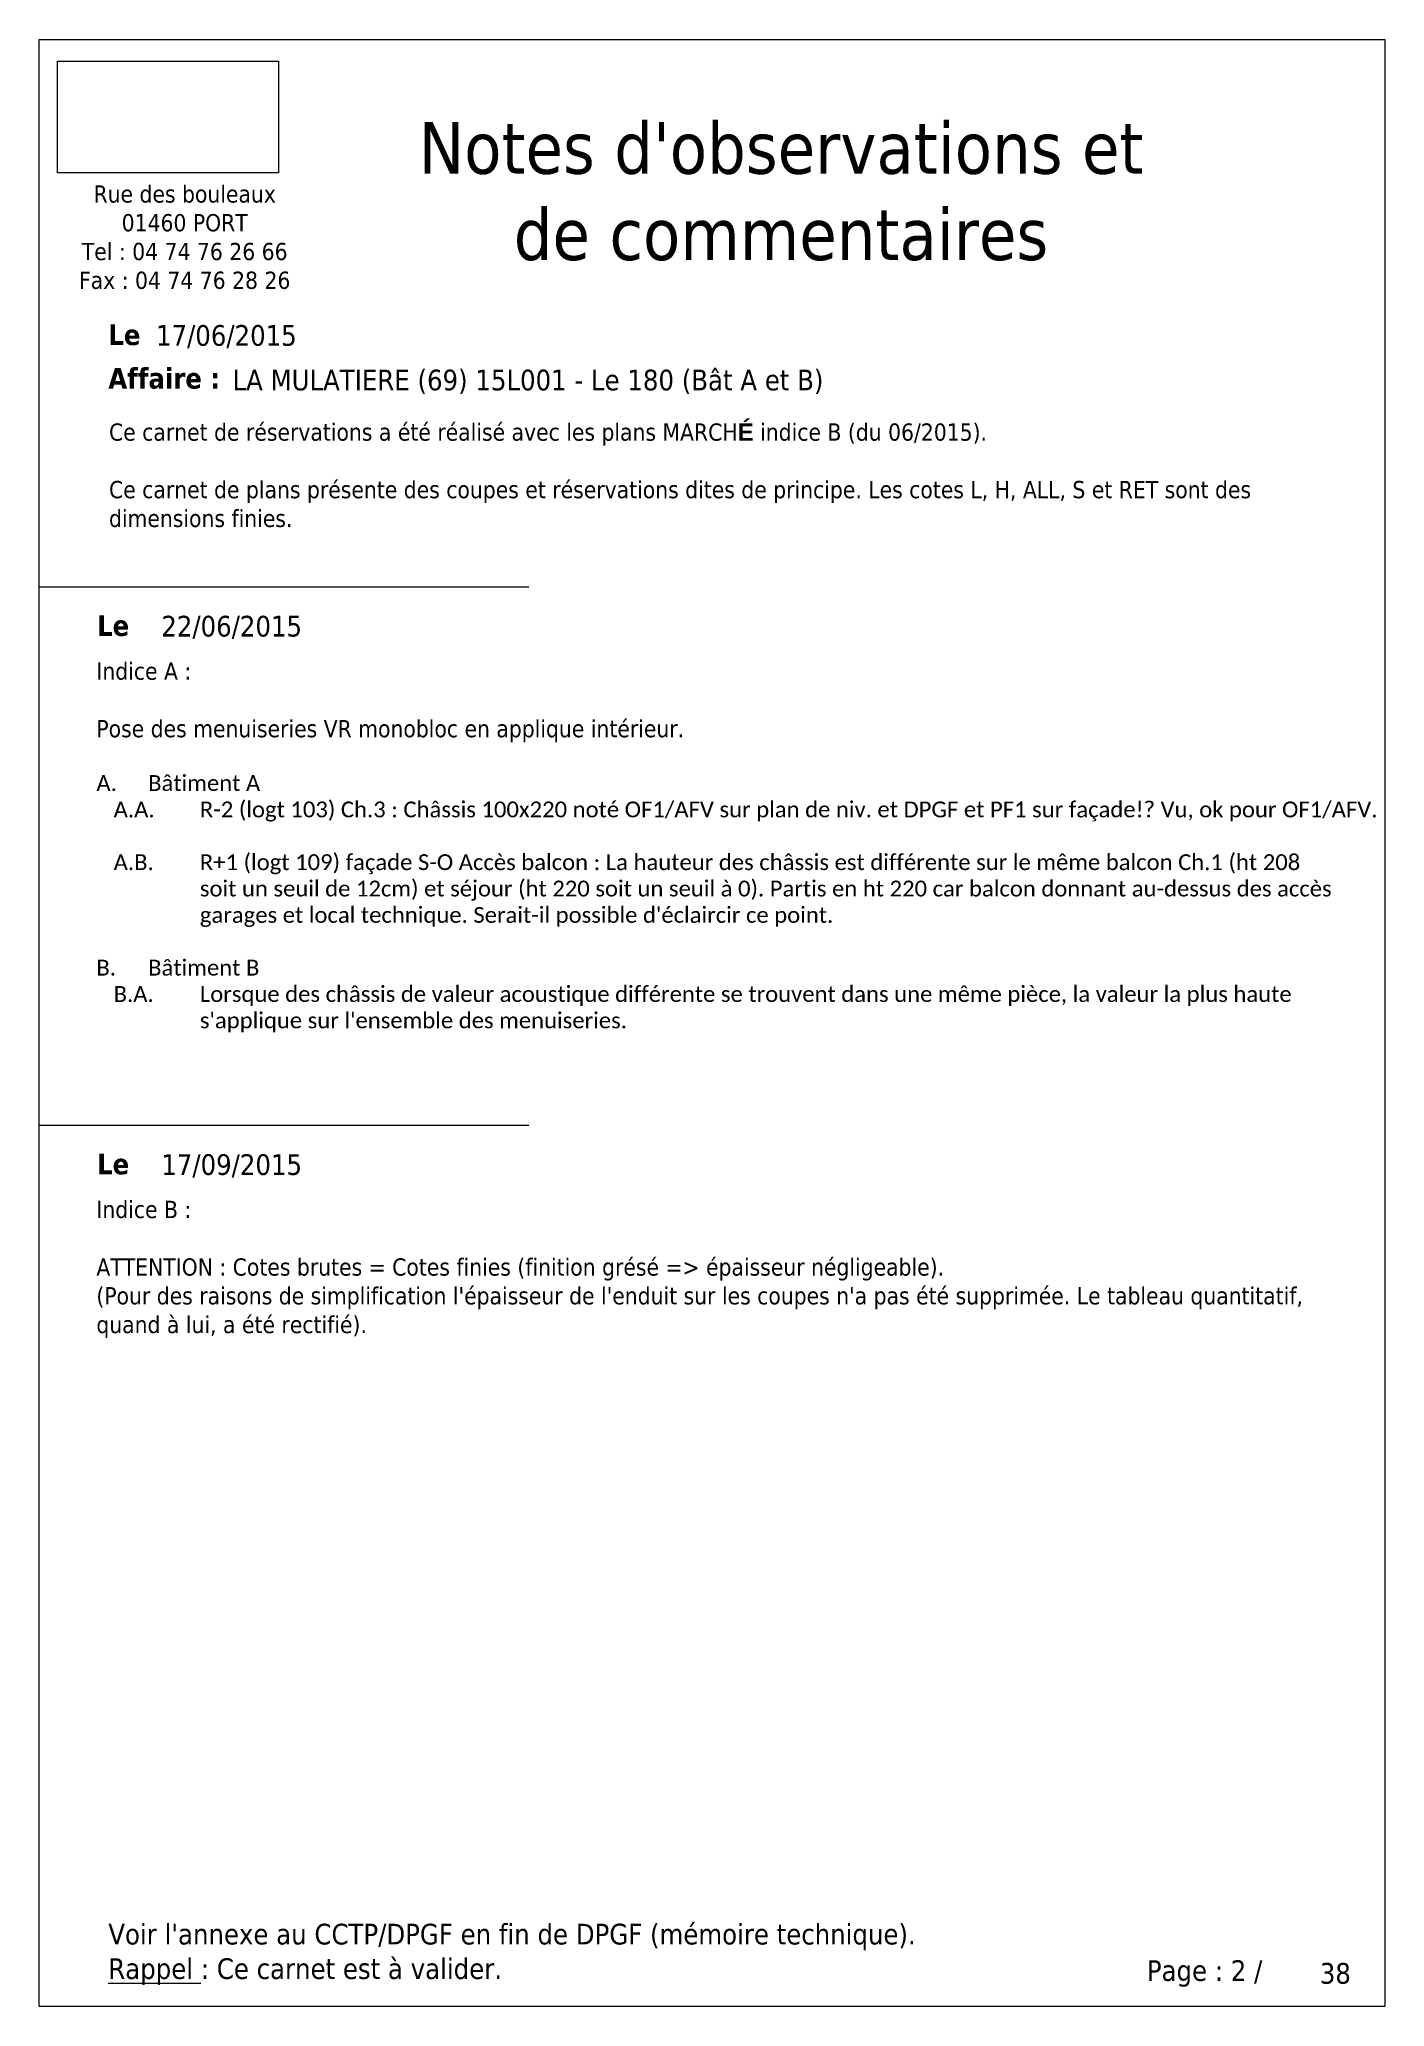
# Paper-space layout 'Notes et commentaires' of a CAD drawing. Header units: millimetres. Extents: x -170 to 25, y 13 to 298.
import ezdxf

# ---------------------------------------------------------------- set-up
doc = ezdxf.new("R2010")
doc.units = ezdxf.units.MM
doc.layers.get('0').update_dxf_attribs({"lineweight": 13})
doc.layers.add('1 - Cache', color=7, linetype='Continuous', lineweight=0, true_color=0xffffff)
doc.layers.add('1 - Cartouche', color=7, linetype='Continuous', lineweight=13)
doc.layers.add('Texte', color=7, linetype='Continuous', lineweight=13)
doc.styles.add('Texte Poralu', font='tahomabd.ttf')
picture_1 = doc.add_image_def('image1.jpg', size_in_pixel=(1285, 649))

# ---------------------------------------------------------------- blocks, each defined once
blk = doc.blocks.new('Cartouche - Total de page')
at = {"layer": '1 - Cartouche', "color": 0, "insert": (0, 0), "char_height": 5, "attachment_point": 5, "style": 'Texte Poralu'}
blk.add_mtext('38', dxfattribs=at)
blk = doc.blocks.new('*U34')
at = {"layer": '1 - Cartouche'}
blk.add_lwpolyline([(-195, 285), (0, 285), (0, 0), (-195, 0), (-195, 285)], dxfattribs=at)
blk = doc.blocks.new('*U55')
at = {"layer": '1 - Cartouche', "insert": (0, 0), "char_height": 3, "attachment_point": 4, "style": 'Texte Poralu'}
blk.add_mtext('17/06/2015', dxfattribs=at)
blk = doc.blocks.new('Cartouche - Indice A - Date')
at = {"insert": (0, 0), "char_height": 1.5, "attachment_point": 5, "style": 'Texte Poralu'}
blk.add_mtext('22/06/2015', dxfattribs=at)
blk = doc.blocks.new('Cartouche - Indice B - Date')
at = {"insert": (0, 0), "char_height": 1.5, "attachment_point": 5, "style": 'Texte Poralu'}
blk.add_mtext('17/09/2015', dxfattribs=at)

psp = doc.layouts.new('Notes et commentaires')

# ---------------------------------------------------------------- linework, layer by layer
at = {"layer": 'Texte'}
for p, q in [((-170.42, 218.4), (-99.46, 218.4)), ((-170.42, 140.41), (-99.46, 140.41))]:
    psp.add_line(p, q, dxfattribs=at)

# ---------------------------------------------------------------- block references
for name, p in [('*U34', (24.58, 12.72)), ('*U55', (-153.51, 254.64))]:
    psp.add_blockref(name, p)
at = {"xscale": 0.6, "yscale": 0.6, "zscale": 0.6}
psp.add_blockref('Cartouche - Total de page', (17.43, 17.52), dxfattribs=at)
at = {"layer": '1 - Cartouche', "xscale": 2, "yscale": 2, "zscale": 2}
psp.add_blockref('Cartouche - Indice B - Date', (-142.54, 134.52), dxfattribs=at)
at = {"layer": 'Texte', "xscale": 2, "yscale": 2, "zscale": 2}
psp.add_blockref('Cartouche - Indice A - Date', (-142.54, 212.52), dxfattribs=at)

# ---------------------------------------------------------------- texts
at = {"insert": (-142.42, 248.1), "char_height": 3, "attachment_point": 4, "style": 'Texte Poralu'}
psp.add_mtext('LA MULATIERE (69) 15L001 - Le 180 (Bât A et B)', dxfattribs=at)
at = {"layer": '1 - Cartouche', "style": 'Texte Poralu'}
for s, insert, char_height, width, attachment_point in [("Notes d'observations et de commentaires", (-62.92, 275.68), 7.5, 109.7576, 5), ('\\A1;{\\fTahoma|b0|i0|c0|p34;Ce carnet de réservations a été réalisé avec les plans }MARCH{\\fArial|b1|i0|c0|p34;É\\fTahoma|b0|i0|c0|p34; indice B (du 06/2015). \\P\\PCe carnet de plans présente des coupes et réservations dites de principe. Les cotes L, H, ALL, S et RET sont des dimensions finies.}', (-160.32, 242.08), 2.5, 174.9038, 1), ("\\A1;Indice A :\\P\\PPose des menuiseries VR monobloc en applique intérieur.{\\fCalibri|b0|i0|c0|p34;\\H0.91667x;\\P\\P\\pi-7.5,l7.5,t7.5;A.^IBâtiment A\\P\\pi-12.5,l15,t15;\\A0;A.A.^IR-2 (logt 103) Ch.3 : Châssis 100x220 noté OF1/AFV sur plan de niv. et DPGF et PF1 sur façade!? \\C94;Vu, ok pour OF1/AFV.\\C256;\\P\\pi0,l0,tz;\\P\\pi-12.5,l15,t15;A.B.^IR+1 (logt 109) façade S-O Accès balcon : La hauteur des châssis est différente sur le même balcon Ch.1 (ht 208 soit un seuil de 12cm) et séjour (ht 220 soit un seuil à 0). Partis en ht 220 car balcon donnant au-dessus des accès garages et local technique. Serait-il possible d'éclaircir ce point.\\P\\pi0,l0,tz;\\P\\pi-7.5,l7.5,t7.5;B.^IBâtiment B\\P\\pi-12.5,l15,t15;B.A.^ILorsque des châssis de valeur acoustique différente se trouvent dans une même pièce, la valeur la plus haute s'applique sur l'ensemble des menuiseries.}", (-162.15, 207.45), 2.5, 178.8659, 1), ("\\A1;Indice B :\\P\\PATTENTION : Cotes brutes = Cotes finies (finition grésé => épaisseur négligeable).\\P{\\fTahoma|b0|i0|c0|p34;(Pour des raisons de simplification l'épaisseur de l'enduit sur les coupes n'a pas été supprimée. Le tableau quantitatif, quand à lui, a été rectifié).}", (-162.15, 129.46), 2.5, 178.8659, 1), ("\\pi-9,l9,t9;Voir l'annexe au CCTP/DPGF en fin de DPGF (mémoire technique).\\P{\\LRappel} : Ce carnet est à valider.", (-160.42, 24.73), 3, 175, 1)]:
    psp.add_mtext(s, dxfattribs=dict(at, insert=insert, char_height=char_height, width=width, attachment_point=attachment_point))
for s, insert, char_height, attachment_point in [('Rue des bouleaux\\P01460 PORT\\PTel : 04 74 76 26 66\\PFax : 04 74 76 28 26', (-149.35, 269.05), 2.5, 5), ('{\\fTahoma|b1|i0|c238|p34;Le} ', (-160.42, 254.9), 3, 4), ('{\\fTahoma|b1|i0|c238|p34;Affaire : } ', (-160.42, 248.6), 3, 4), ('{\\fTahoma|b1|i0|c238|p34;Le} ', (-162.05, 212.77), 3, 4), ('{\\fTahoma|b1|i0|c238|p34;Le} ', (-162.05, 134.77), 3, 4), ('Page : 2 /', (-9.89, 17.52), 3, 4)]:
    psp.add_mtext(s, dxfattribs=dict(at, insert=insert, char_height=char_height, attachment_point=attachment_point))

# ---------------------------------------------------------------- pictures from other files: only their frames are drawn
at = {"layer": '1 - Cache'}
image = psp.add_image(picture_1, insert=(-167.77, 278.36), size_in_units=(32.04, 16.18), dxfattribs=at)

doc.saveas('drawing.dxf')
